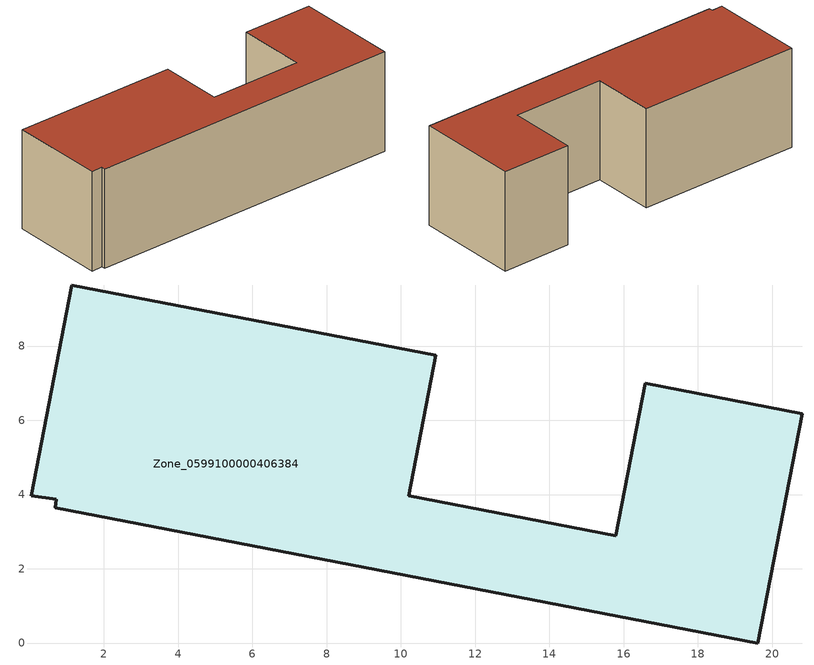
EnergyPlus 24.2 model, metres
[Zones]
Zone_0599100000406384
 floor ground (C_G): 0.68,3.65 0.72,3.88 0.04,3.97 1.14,9.64 10.95,7.75 10.21,3.97 15.79,2.89 16.59,7 20.82,6.17 19.61,0 z0
 wall outside (C_F): 19.61,0 20.82,6.17 16.59,7 15.79,2.89 10.21,3.97 10.95,7.75 1.14,9.64 0.04,3.97 0.72,3.88 0.68,3.65 19.61,0 z0:6.07
 roof outside (C_R): 0.72,3.88 0.68,3.65 19.61,0 20.82,6.17 16.59,7 15.79,2.89 10.21,3.97 10.95,7.75 1.14,9.64 0.04,3.97 z6.07
[BUILDING]
Pand.0599100000406384: North Axis=0; Terrain=City; Loads Convergence Tolerance Value=0.04; Temperature Convergence Tolerance Value=0.4; Solar Distribution=FullExterior; Maximum Number of Warmup Days=25; Minimum Number of Warmup Days=1
[Site:Location]
Rotterdam.The.Hague.AP_ZH_NLD Design_Conditions: Latitude=51.96; Longitude=4.45; Time Zone=1; Elevation=-4.5
[SITE:GROUNDTEMPERATURE:BUILDINGSURFACE]
18, 18, 18, 18, 18, 18, 18, 18, 18, 18, 18, 18
[MATERIAL] Thermal Absorptance=0.9; Solar Absorptance=0.7; Visible Absorptance=0.7
Name | Roughness | Thickness | Conductivity | Density | Specific Heat
G.TI.1992-2005 | MediumSmooth | 0.15 | 0.06 | 540 | 1210
F.TI.1992-2005 | Rough | 0.3 | 0.12 | 1920 | 840
R.TI.1992-2005 | MediumRough | 0.2 | 0.08 | 1500 | 1000
[CONSTRUCTION]
C_G: G.TI.1992-2005
C_F: F.TI.1992-2005
C_R: R.TI.1992-2005
[ZONE]
Zone_0599100000406384: Type=1; Multiplier=1; Ceiling Height=Autocalculate; Volume=Autocalculate; Floor Area=autocalculate; Part of Total Floor Area=Yes
[ZONEINFILTRATION:DESIGNFLOWRATE]
Infil_Zone_0599100000406384: Zone or ZoneList or Space or SpaceList=Zone_0599100000406384; Schedule=AlwaysOn; Design Flow Rate Calculation Method=Flow/Area; Flow Rate per Floor Area=0.0015; Constant Term Coefficient=1; Temperature Term Coefficient=0; Velocity Term Coefficient=0; Velocity Squared Term Coefficient=0
[HVACTEMPLATE:ZONE:IDEALLOADSAIRSYSTEM]
Zone_0599100000406384: Maximum Heating Supply Air Temperature=50; Minimum Cooling Supply Air Temperature=13; Maximum Heating Supply Air Humidity Ratio=0.0156; Minimum Cooling Supply Air Humidity Ratio=0.0077; Heating Limit=NoLimit; Cooling Limit=NoLimit; Dehumidification Control Type=ConstantSensibleHeatRatio; Cooling Sensible Heat Ratio=0.7; Dehumidification Setpoint=60; Humidification Control Type=None; Humidification Setpoint=30; Outdoor Air Method=None; Outdoor Air Flow Rate per Person=0.00944; Outdoor Air Flow Rate per Zone Floor Area=0; Outdoor Air Flow Rate per Zone=0; Demand Controlled Ventilation Type=None; Outdoor Air Economizer Type=NoEconomizer; Heat Recovery Type=None; Sensible Heat Recovery Effectiveness=0.7; Latent Heat Recovery Effectiveness=0.65
[ZONECONTROL:THERMOSTAT]
ThermostatControl_Zone_0599100000406384: Zone or ZoneList=Zone_0599100000406384; Control Type Schedule=DualSetpointControlType; Control 1=Thermostat_Zone_0599100000406384; Temperature Difference Between Cutout And Setpoint=0
[THERMOSTATSETPOINT:DUALSETPOINT]
Thermostat_Zone_0599100000406384: Heating Setpoint Temperature Schedule=HeatingSetpoint_Zone_0599100000406384; Cooling Setpoint Temperature Schedule=CoolingSetpoint_Zone_0599100000406384
[SCHEDULE:COMPACT]
HeatingSetpoint_Zone_0599100000406384: Through: 12/31, For: AllDays, Until: 24:00, 21
CoolingSetpoint_Zone_0599100000406384: Through: 12/31, For: AllDays, Until: 24:00, 24
DualSetpointControlType: Through: 12/31, For: AllDays, Until: 24:00, 4
AlwaysOn: Through: 12/31, For: AllDays, Until: 24:00, 1
